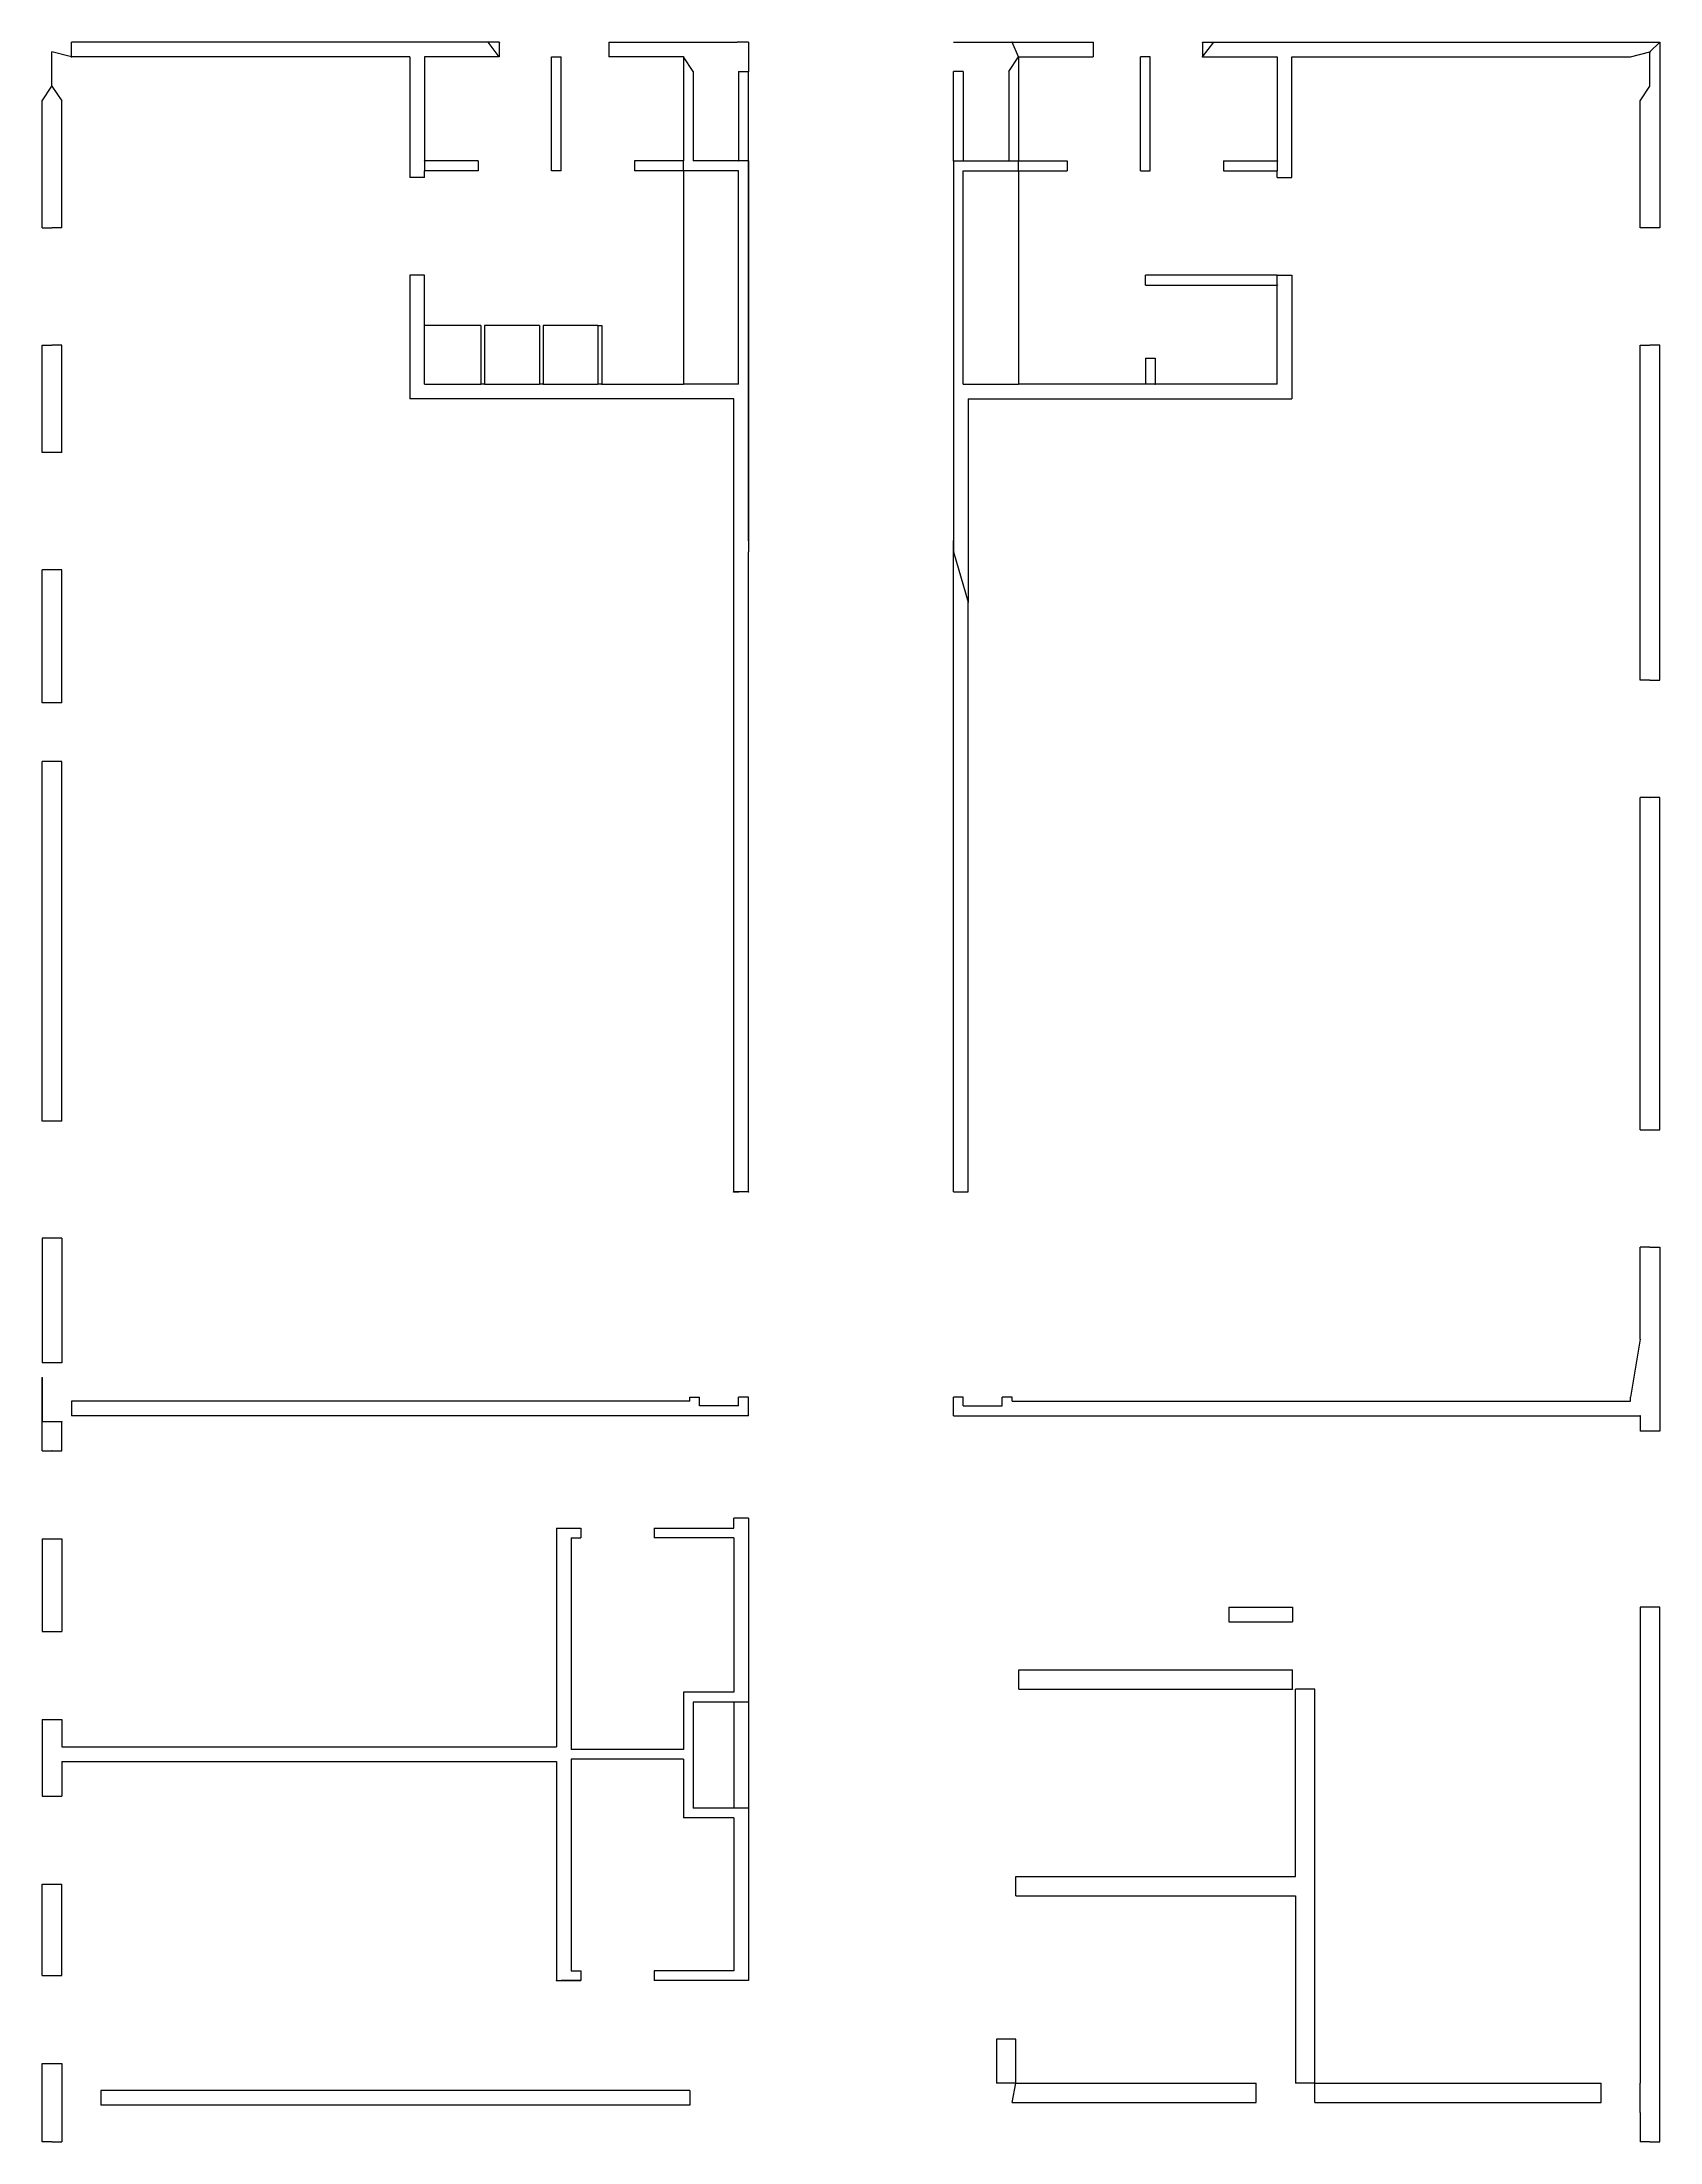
# Model space of a CAD drawing. Header units: metres. Extents: x 7978 to 27144, y 8157 to 45277.
# Drawn here: x 7978 to 24544, y 23787 to 45277 of the extents above; entities that cross this region are included whole.
import ezdxf

# ---------------------------------------------------------------- set-up
doc = ezdxf.new("R2010")
doc.units = ezdxf.units.M
doc.layers.add('WALL_DEBUG', color=7, linetype='Continuous')

msp = doc.modelspace()

# ---------------------------------------------------------------- linework, layer by layer
at = {"layer": 'debug', "color": 4}
for centre in [(12545, 45275), (17910, 45275), (19975, 45275), (15110, 42260), (15110, 42260), (15210, 40175), (17310, 40175), (17310, 40175), (17310, 40060), (24440, 37545), (24440, 37545), (15110, 33510), (7980, 31160), (8080, 30860), (8080, 30860), (13295, 25440)]:
    msp.add_circle(centre, 1, dxfattribs=at)
at = {"layer": 'debug', "color": 2}
for centre in [(12660, 45275), (19860, 45275), (24440, 45175), (24440, 45175), (24440, 45175), (8280, 45125), (8280, 45125), (8280, 45125), (14545, 45125), (15210, 44975), (17975, 45125), (17975, 45125), (19860, 45125), (19860, 45125), (8080, 44825), (8080, 44825), (8080, 44825), (11895, 44060), (15110, 44060), (17310, 44060), (17410, 44060), (17975, 44060), (20625, 44060), (14545, 43960), (14545, 43960), (14545, 43960), (20625, 42790), (11895, 42375), (11895, 42375), (11895, 42375), (13670, 42375), (12470, 41775), (12470, 41775), (12510, 41775), (13110, 41775), (13110, 41775), (13110, 41775), (13710, 41775), (17975, 41775), (19375, 41775), (17460, 39545), (17460, 39545), (17460, 39545), (24440, 38745), (15060, 33510), (15060, 33510), (15210, 33510), (7980, 31610), (8180, 31160), (24340, 31220), (20780, 28420), (15060, 28290), (15210, 28290), (15060, 27205), (13245, 25440), (8080, 24590), (17950, 24390), (17950, 24390), (17950, 24390), (21010, 24390), (21010, 24390), (21010, 24390)]:
    msp.add_circle(centre, 2, dxfattribs=at)
at = {"layer": 'WALL_DEBUG'}
for p, q in [((8080, 44825), (8080, 45175)), ((8280, 45125), (8080, 45175)), ((8080, 44825), (8080, 45175)), ((8280, 45125), (8080, 45175)), ((8080, 44825), (8080, 45175)), ((8280, 45125), (8080, 45175)), ((8080, 44825), (8080, 45175)), ((12660, 45275), (8280, 45275)), ((8280, 45125), (8280, 45275)), ((12660, 45275), (8280, 45275)), ((8280, 45125), (8280, 45275)), ((12660, 45275), (8280, 45275)), ((8280, 45125), (8280, 45275)), ((12660, 45275), (8280, 45275)), ((12660, 45275), (12545, 45275)), ((12660, 45275), (12545, 45275)), ((12660, 45125), (12545, 45275)), ((12660, 45275), (12545, 45275)), ((12660, 45125), (12545, 45275)), ((12660, 45275), (12545, 45275)), ((12660, 45125), (12545, 45275)), ((12660, 45275), (12660, 45125)), ((13780, 45275), (13780, 45125)), ((13780, 45275), (15095, 45275)), ((13780, 45275), (13780, 45125)), ((13780, 45275), (15095, 45275)), ((13780, 45275), (13780, 45125)), ((13780, 45275), (15095, 45275)), ((13780, 45275), (13780, 45125)), ((13780, 45275), (15095, 45275)), ((15210, 45275), (15095, 45275)), ((15210, 45275), (15095, 45275)), ((15210, 45275), (15095, 45275)), ((15210, 45275), (15095, 45275)), ((15210, 45275), (15210, 44975)), ((15210, 45275), (15210, 44975)), ((15210, 45275), (15210, 44975)), ((17310, 45275), (17910, 45275)), ((17310, 45275), (18740, 45275)), ((17310, 45275), (17910, 45275)), ((17310, 45275), (18740, 45275)), ((17310, 45275), (17910, 45275)), ((17310, 45275), (18740, 45275)), ((17310, 45275), (17910, 45275)), ((17310, 45275), (18740, 45275)), ((17975, 45125), (17910, 45275)), ((17975, 45125), (17910, 45275)), ((17975, 45125), (17910, 45275)), ((18740, 45275), (18740, 45125)), ((18740, 45275), (18740, 45125)), ((18740, 45275), (18740, 45125)), ((18740, 45275), (18740, 45125)), ((19860, 45275), (19860, 45125)), ((19860, 45275), (19975, 45275)), ((19860, 45275), (24540, 45275)), ((19860, 45275), (19975, 45275)), ((19860, 45125), (19975, 45275)), ((19860, 45275), (19975, 45275)), ((19860, 45275), (19860, 45125)), ((19860, 45125), (19975, 45275)), ((19860, 45275), (19975, 45275)), ((19860, 45275), (19860, 45125)), ((19860, 45125), (19975, 45275)), ((24240, 45125), (24440, 45175)), ((24240, 45125), (24440, 45175)), ((24240, 45125), (24440, 45175)), ((24540, 45275), (24440, 45175)), ((24540, 45275), (24440, 45175)), ((24540, 45275), (24440, 45175)), ((24440, 44825), (24440, 45175)), ((24440, 44825), (24440, 45175)), ((24440, 44825), (24440, 45175)), ((24440, 44825), (24440, 45175)), ((24540, 45275), (24540, 43375)), ((24540, 45275), (24540, 43375)), ((24540, 45275), (24540, 43375)), ((24540, 45275), (24540, 43375)), ((11745, 45125), (8280, 45125)), ((11745, 45125), (8280, 45125)), ((11745, 45125), (8280, 45125)), ((11745, 45125), (8280, 45125)), ((11745, 45125), (11745, 43890)), ((11745, 45125), (11745, 43890)), ((11745, 45125), (11745, 43890)), ((11745, 45125), (11745, 43890)), ((12660, 45125), (11895, 45125)), ((11895, 45125), (11895, 44060)), ((12660, 45125), (11895, 45125)), ((11895, 45125), (11895, 44060)), ((12660, 45125), (11895, 45125)), ((11895, 45125), (11895, 44060)), ((12660, 45125), (11895, 45125)), ((11895, 45125), (11895, 44060)), ((13195, 43960), (13195, 45125)), ((13195, 43960), (13195, 45125)), ((13195, 45125), (13295, 45125)), ((13195, 43960), (13195, 45125)), ((13195, 45125), (13295, 45125)), ((13195, 43960), (13195, 45125)), ((13195, 45125), (13295, 45125)), ((13295, 43960), (13295, 45125)), ((13295, 43960), (13295, 45125)), ((13295, 43960), (13295, 45125)), ((13295, 43960), (13295, 45125)), ((14545, 45125), (13780, 45125)), ((14545, 45125), (13780, 45125)), ((14545, 45125), (13780, 45125)), ((14545, 45125), (13780, 45125)), ((14545, 45125), (14545, 44060)), ((14645, 44975), (14545, 45125)), ((14645, 44975), (14545, 45125)), ((14645, 44975), (14545, 45125)), ((14645, 44975), (14645, 44060)), ((14645, 44975), (14645, 44060)), ((14645, 44975), (14645, 44060)), ((14645, 44975), (14645, 44060)), ((15110, 44975), (15110, 44060)), ((15110, 44975), (15110, 44060)), ((15110, 44975), (15210, 44975)), ((15110, 44975), (15110, 44060)), ((15110, 44975), (15210, 44975)), ((15110, 44975), (15110, 44060)), ((15110, 44975), (15210, 44975)), ((15210, 44060), (15210, 44975)), ((17310, 44060), (17310, 44975)), ((17310, 44060), (17310, 44975)), ((17410, 44975), (17310, 44975)), ((17310, 44060), (17310, 44975)), ((17410, 44975), (17310, 44975)), ((17310, 44060), (17310, 44975)), ((17410, 44975), (17310, 44975)), ((17410, 44975), (17410, 44060)), ((17410, 44975), (17410, 44060)), ((17410, 44975), (17410, 44060)), ((17410, 44975), (17410, 44060)), ((17875, 44975), (17975, 45125)), ((17875, 44975), (17975, 45125)), ((17875, 44975), (17975, 45125)), ((17875, 44975), (17875, 44060)), ((17875, 44975), (17875, 44060)), ((17875, 44975), (17875, 44060)), ((17875, 44975), (17875, 44060)), ((17975, 45125), (18740, 45125)), ((17975, 45125), (17975, 44060)), ((17975, 45125), (18740, 45125)), ((17975, 45125), (18740, 45125)), ((17975, 45125), (18740, 45125)), ((19225, 43960), (19225, 45125)), ((19225, 43960), (19225, 45125)), ((19325, 45125), (19225, 45125)), ((19225, 43960), (19225, 45125)), ((19325, 45125), (19225, 45125)), ((19225, 43960), (19225, 45125)), ((19325, 45125), (19225, 45125)), ((19325, 43960), (19325, 45125)), ((19325, 43960), (19325, 45125)), ((19325, 43960), (19325, 45125)), ((19325, 43960), (19325, 45125)), ((19860, 45125), (20625, 45125)), ((19860, 45125), (20625, 45125)), ((19860, 45125), (20625, 45125)), ((19860, 45125), (20625, 45125)), ((20625, 45125), (20625, 44060)), ((20625, 45125), (20625, 44060)), ((20625, 45125), (20625, 44060)), ((20625, 45125), (20625, 44060)), ((20775, 43890), (20775, 45125)), ((20775, 45125), (24240, 45125)), ((20775, 43890), (20775, 45125)), ((20775, 45125), (24240, 45125)), ((20775, 43890), (20775, 45125)), ((20775, 45125), (24240, 45125)), ((20775, 43890), (20775, 45125)), ((20775, 45125), (24240, 45125)), ((7980, 44675), (8080, 44825)), ((7980, 44675), (8080, 44825)), ((7980, 44675), (8080, 44825)), ((8080, 44825), (8180, 44675)), ((8080, 44825), (8180, 44675)), ((8080, 44825), (8180, 44675)), ((24340, 44675), (24440, 44825)), ((24340, 44675), (24440, 44825)), ((24340, 44675), (24440, 44825)), ((7980, 43375), (7980, 44675)), ((7980, 43375), (7980, 44675)), ((7980, 43375), (7980, 44675)), ((7980, 43375), (7980, 44675)), ((8180, 43375), (8180, 44675)), ((8180, 43375), (8180, 44675)), ((8180, 43375), (8180, 44675)), ((8180, 43375), (8180, 44675)), ((24340, 43375), (24340, 44675)), ((24340, 43375), (24340, 44675)), ((24340, 43375), (24340, 44675)), ((24340, 43375), (24340, 44675)), ((12445, 44060), (11895, 44060)), ((11895, 44060), (11895, 43960)), ((12445, 44060), (11895, 44060)), ((12445, 44060), (11895, 44060)), ((12445, 44060), (11895, 44060)), ((12445, 44060), (12445, 43960)), ((12445, 44060), (12445, 43960)), ((12445, 44060), (12445, 43960)), ((12445, 44060), (12445, 43960)), ((14545, 44060), (14045, 44060)), ((14545, 44060), (14045, 44060)), ((14045, 44060), (14045, 43960)), ((14545, 44060), (14045, 44060)), ((14045, 44060), (14045, 43960)), ((14545, 44060), (14045, 44060)), ((14045, 44060), (14045, 43960)), ((14545, 43960), (14545, 44060)), ((14545, 43960), (14545, 44060)), ((14545, 43960), (14545, 44060)), ((14545, 43960), (14545, 44060)), ((15110, 44060), (14645, 44060)), ((15110, 44060), (14645, 44060)), ((15110, 44060), (14645, 44060)), ((15110, 44060), (14645, 44060)), ((15210, 44060), (15110, 44060)), ((15210, 40175), (15210, 44060)), ((15210, 44060), (15210, 40060)), ((15210, 40175), (15210, 44060)), ((15210, 44060), (15210, 40060)), ((15210, 40175), (15210, 44060)), ((15210, 44060), (15210, 40060)), ((15210, 40175), (15210, 44060)), ((15210, 44060), (15210, 40060)), ((17310, 44060), (17410, 44060)), ((17310, 44060), (17310, 40060)), ((17310, 44060), (17410, 44060)), ((17310, 44060), (17410, 44060)), ((17410, 44060), (17875, 44060)), ((17410, 44060), (17875, 44060)), ((17875, 44060), (17975, 44060)), ((17875, 44060), (17975, 44060)), ((17975, 43960), (17975, 44060)), ((17975, 44060), (18475, 44060)), ((17975, 44060), (18475, 44060)), ((17975, 44060), (18475, 44060)), ((17975, 44060), (18475, 44060)), ((18475, 44060), (18475, 43960)), ((18475, 44060), (18475, 43960)), ((18475, 44060), (18475, 43960)), ((18475, 44060), (18475, 43960)), ((20075, 44060), (20625, 44060)), ((20075, 44060), (20075, 43960)), ((20075, 44060), (20625, 44060)), ((20075, 44060), (20075, 43960)), ((20075, 44060), (20625, 44060)), ((20075, 44060), (20075, 43960)), ((20075, 44060), (20625, 44060)), ((20075, 44060), (20075, 43960)), ((20625, 44060), (20625, 43960)), ((11895, 43890), (11745, 43890)), ((11895, 43890), (11745, 43890)), ((11895, 43890), (11745, 43890)), ((11895, 43890), (11745, 43890)), ((11895, 43890), (11895, 43960)), ((12445, 43960), (11895, 43960)), ((11895, 43890), (11895, 43960)), ((12445, 43960), (11895, 43960)), ((11895, 43890), (11895, 43960)), ((12445, 43960), (11895, 43960)), ((11895, 43890), (11895, 43960)), ((12445, 43960), (11895, 43960)), ((13295, 43960), (13195, 43960)), ((13295, 43960), (13195, 43960)), ((13295, 43960), (13195, 43960)), ((13295, 43960), (13195, 43960)), ((14545, 43960), (14045, 43960)), ((14545, 43960), (14045, 43960)), ((14545, 43960), (14045, 43960)), ((14545, 43960), (14045, 43960)), ((15110, 43960), (14545, 43960)), ((14545, 43960), (14545, 41775)), ((15110, 43960), (14545, 43960)), ((14545, 43960), (14545, 41775)), ((15110, 43960), (14545, 43960)), ((14545, 43960), (14545, 41775)), ((15110, 43960), (14545, 43960)), ((14545, 43960), (14545, 41775)), ((15110, 41775), (15110, 43960)), ((15110, 41775), (15110, 43960)), ((15110, 41775), (15110, 43960)), ((15110, 41775), (15110, 43960)), ((17410, 41775), (17410, 43960)), ((17410, 43960), (17975, 43960)), ((17410, 41775), (17410, 43960)), ((17410, 43960), (17975, 43960)), ((17410, 41775), (17410, 43960)), ((17410, 43960), (17975, 43960)), ((17410, 41775), (17410, 43960)), ((17410, 43960), (17975, 43960)), ((17975, 43960), (17975, 41775)), ((17975, 43960), (18475, 43960)), ((17975, 43960), (18475, 43960)), ((17975, 43960), (18475, 43960)), ((17975, 43960), (18475, 43960)), ((19225, 43960), (19325, 43960)), ((19225, 43960), (19325, 43960)), ((19225, 43960), (19325, 43960)), ((19225, 43960), (19325, 43960)), ((20075, 43960), (20625, 43960)), ((20075, 43960), (20625, 43960)), ((20075, 43960), (20625, 43960)), ((20075, 43960), (20625, 43960)), ((20625, 43890), (20625, 43960)), ((20625, 43890), (20625, 43960)), ((20625, 43890), (20625, 43960)), ((20625, 43890), (20625, 43960)), ((20625, 43890), (20775, 43890)), ((20625, 43890), (20775, 43890)), ((20625, 43890), (20775, 43890)), ((20625, 43890), (20775, 43890)), ((7980, 43375), (8080, 43375)), ((7980, 43375), (8080, 43375)), ((7980, 43375), (8080, 43375)), ((7980, 43375), (8080, 43375)), ((8180, 43375), (8080, 43375)), ((8180, 43375), (8080, 43375)), ((8180, 43375), (8080, 43375)), ((8180, 43375), (8080, 43375)), ((24540, 43375), (24340, 43375)), ((24540, 43375), (24340, 43375)), ((24540, 43375), (24340, 43375)), ((24540, 43375), (24340, 43375)), ((11895, 42890), (11745, 42890)), ((11745, 42890), (11745, 41625)), ((11895, 42890), (11745, 42890)), ((11745, 42890), (11745, 41625)), ((11895, 42890), (11745, 42890)), ((11745, 42890), (11745, 41625)), ((11895, 42890), (11745, 42890)), ((11745, 42890), (11745, 41625)), ((11895, 42375), (11895, 42890)), ((11895, 42375), (11895, 42890)), ((11895, 42375), (11895, 42890)), ((11895, 42375), (11895, 42890)), ((19275, 42790), (19275, 42890)), ((20625, 42890), (19275, 42890)), ((19275, 42790), (19275, 42890)), ((20625, 42890), (19275, 42890)), ((19275, 42790), (19275, 42890)), ((20625, 42890), (19275, 42890)), ((19275, 42790), (19275, 42890)), ((20625, 42890), (19275, 42890)), ((19275, 42790), (20625, 42790)), ((19275, 42790), (20625, 42790)), ((19275, 42790), (20625, 42790)), ((19275, 42790), (20625, 42790)), ((20625, 42790), (20625, 42890)), ((20625, 42890), (20775, 42890)), ((20625, 42890), (20775, 42890)), ((20625, 42890), (20775, 42890)), ((20625, 42890), (20775, 42890)), ((20625, 41775), (20625, 42790)), ((20625, 41775), (20625, 42790)), ((20625, 41775), (20625, 42790)), ((20625, 41775), (20625, 42790)), ((20775, 42890), (20775, 41625)), ((20775, 42890), (20775, 41625)), ((20775, 42890), (20775, 41625)), ((20775, 42890), (20775, 41625)), ((11895, 41775), (11895, 42375)), ((12470, 42375), (11895, 42375)), ((11895, 41775), (11895, 42375)), ((12470, 42375), (11895, 42375)), ((11895, 41775), (11895, 42375)), ((12470, 42375), (11895, 42375)), ((11895, 41775), (11895, 42375)), ((12470, 42375), (11895, 42375)), ((12470, 42375), (12470, 41775)), ((12470, 42375), (12470, 41775)), ((12470, 42375), (12470, 41775)), ((12470, 42375), (12470, 41775)), ((13070, 42375), (12510, 42375)), ((12510, 42375), (12510, 41775)), ((13070, 42375), (12510, 42375)), ((12510, 42375), (12510, 41775)), ((13070, 42375), (12510, 42375)), ((12510, 42375), (12510, 41775)), ((13070, 42375), (12510, 42375)), ((12510, 42375), (12510, 41775)), ((13070, 42375), (13070, 41775)), ((13070, 42375), (13070, 41775)), ((13070, 42375), (13070, 41775)), ((13070, 42375), (13070, 41775)), ((13670, 42375), (13110, 42375)), ((13110, 42375), (13110, 41775)), ((13670, 42375), (13110, 42375)), ((13110, 42375), (13110, 41775)), ((13670, 42375), (13110, 42375)), ((13110, 42375), (13110, 41775)), ((13670, 42375), (13110, 42375)), ((13110, 42375), (13110, 41775)), ((13670, 42375), (13670, 41775)), ((13670, 42375), (13710, 42375)), ((13670, 42375), (13710, 42375)), ((13670, 42375), (13710, 42375)), ((13710, 42375), (13710, 41775)), ((13710, 42375), (13710, 41775)), ((13710, 42375), (13710, 41775)), ((13710, 42375), (13710, 41775)), ((7980, 41075), (7980, 42175)), ((7980, 42175), (8080, 42175)), ((7980, 41075), (7980, 42175)), ((7980, 42175), (8080, 42175)), ((7980, 41075), (7980, 42175)), ((7980, 42175), (8080, 42175)), ((7980, 41075), (7980, 42175)), ((7980, 42175), (8080, 42175)), ((8180, 42175), (8080, 42175)), ((8180, 42175), (8080, 42175)), ((8180, 42175), (8080, 42175)), ((8180, 42175), (8080, 42175)), ((8180, 41075), (8180, 42175)), ((8180, 41075), (8180, 42175)), ((8180, 41075), (8180, 42175)), ((8180, 41075), (8180, 42175)), ((24340, 39545), (24340, 42175)), ((24340, 42175), (24440, 42175)), ((24340, 39545), (24340, 42175)), ((24340, 42175), (24440, 42175)), ((24340, 39545), (24340, 42175)), ((24340, 42175), (24440, 42175)), ((24340, 39545), (24340, 42175)), ((24340, 42175), (24440, 42175)), ((24540, 42175), (24440, 42175)), ((24540, 42175), (24440, 42175)), ((24540, 42175), (24440, 42175)), ((24540, 42175), (24440, 42175)), ((24540, 38745), (24540, 42175)), ((24540, 38745), (24540, 42175)), ((24540, 38745), (24540, 42175)), ((24540, 38745), (24540, 42175)), ((19275, 42040), (19375, 42040)), ((19275, 42040), (19275, 41775)), ((19275, 42040), (19375, 42040)), ((19275, 42040), (19275, 41775)), ((19275, 42040), (19375, 42040)), ((19275, 42040), (19275, 41775)), ((19275, 42040), (19375, 42040)), ((19275, 42040), (19275, 41775)), ((19375, 42040), (19375, 41775)), ((19375, 42040), (19375, 41775)), ((19375, 42040), (19375, 41775)), ((19375, 42040), (19375, 41775)), ((11895, 41775), (12470, 41775)), ((11895, 41775), (12470, 41775)), ((11895, 41775), (12470, 41775)), ((11895, 41775), (12470, 41775)), ((12510, 41775), (12470, 41775)), ((12510, 41775), (12470, 41775)), ((12510, 41775), (12470, 41775)), ((12510, 41775), (13070, 41775)), ((13110, 41775), (13070, 41775)), ((13110, 41775), (13070, 41775)), ((13110, 41775), (13070, 41775)), ((13110, 41775), (13070, 41775)), ((13110, 41775), (13670, 41775)), ((13110, 41775), (13670, 41775)), ((13110, 41775), (13670, 41775)), ((13110, 41775), (13670, 41775)), ((13710, 41775), (13670, 41775)), ((13710, 41775), (13670, 41775)), ((13710, 41775), (13670, 41775)), ((13710, 41775), (13670, 41775)), ((13710, 41775), (14545, 41775)), ((15110, 41775), (14545, 41775)), ((15110, 41775), (14545, 41775)), ((15110, 41775), (14545, 41775)), ((15110, 41775), (14545, 41775)), ((17410, 41775), (17975, 41775)), ((17410, 41775), (17975, 41775)), ((17410, 41775), (17975, 41775)), ((17410, 41775), (17975, 41775)), ((19275, 41775), (17975, 41775)), ((19275, 41775), (17975, 41775)), ((19275, 41775), (17975, 41775)), ((19275, 41775), (17975, 41775)), ((19375, 41775), (19275, 41775)), ((20625, 41775), (19375, 41775)), ((20625, 41775), (19375, 41775)), ((20625, 41775), (19375, 41775)), ((20625, 41775), (19375, 41775)), ((15060, 41625), (11745, 41625)), ((15060, 41625), (11745, 41625)), ((15060, 41625), (11745, 41625)), ((15060, 41625), (11745, 41625)), ((15060, 38515), (15060, 41625)), ((15060, 38515), (15060, 41625)), ((15060, 38515), (15060, 41625)), ((15060, 38515), (15060, 41625)), ((17460, 41625), (20775, 41625)), ((17460, 41625), (17460, 39545)), ((17460, 41625), (20775, 41625)), ((17460, 41625), (17460, 39545)), ((17460, 41625), (20775, 41625)), ((17460, 41625), (17460, 39545)), ((17460, 41625), (20775, 41625)), ((17460, 41625), (17460, 39545)), ((8180, 41075), (7980, 41075)), ((8180, 41075), (7980, 41075)), ((8180, 41075), (7980, 41075)), ((8180, 41075), (7980, 41075)), ((15210, 40175), (15210, 40060)), ((15210, 40175), (15210, 40060)), ((15210, 40175), (15210, 40060)), ((15210, 33510), (15210, 40060)), ((17310, 33510), (17310, 40175)), ((17310, 33510), (17310, 40175)), ((17310, 40175), (17310, 40060)), ((17310, 33510), (17310, 40175)), ((17310, 40175), (17310, 40060)), ((17310, 33510), (17310, 40175)), ((17310, 40175), (17310, 40060)), ((17310, 40060), (17460, 39545)), ((17310, 40060), (17460, 39545)), ((17310, 40060), (17460, 39545)), ((8180, 39875), (7980, 39875)), ((7980, 38515), (7980, 39875)), ((8180, 39875), (7980, 39875)), ((7980, 38515), (7980, 39875)), ((8180, 39875), (7980, 39875)), ((7980, 38515), (7980, 39875)), ((8180, 39875), (7980, 39875)), ((7980, 38515), (7980, 39875)), ((8180, 38515), (8180, 39875)), ((8180, 38515), (8180, 39875)), ((8180, 38515), (8180, 39875)), ((8180, 38515), (8180, 39875)), ((17460, 38945), (17460, 39545)), ((17460, 38945), (17460, 39545)), ((17460, 38945), (17460, 39545)), ((24340, 38945), (24340, 39545)), ((24340, 38945), (24340, 39545)), ((24340, 38945), (24340, 39545)), ((17460, 33510), (17460, 38945)), ((17460, 33510), (17460, 38945)), ((17460, 33510), (17460, 38945)), ((17460, 33510), (17460, 38945)), ((24340, 38745), (24340, 38945)), ((24340, 38745), (24340, 38945)), ((24340, 38745), (24340, 38945)), ((24340, 38745), (24340, 38945)), ((24440, 38745), (24340, 38745)), ((24440, 38745), (24340, 38745)), ((24440, 38745), (24340, 38745)), ((24440, 38745), (24340, 38745)), ((24440, 38745), (24540, 38745)), ((24440, 38745), (24540, 38745)), ((24440, 38745), (24540, 38745)), ((24440, 38745), (24540, 38745)), ((8180, 38515), (7980, 38515)), ((8180, 38515), (7980, 38515)), ((8180, 38515), (7980, 38515)), ((15060, 37915), (15060, 38515)), ((15060, 37915), (15060, 38515)), ((15060, 37915), (15060, 38515)), ((7980, 34235), (7980, 37915)), ((7980, 34235), (7980, 37915)), ((8180, 37915), (7980, 37915)), ((7980, 34235), (7980, 37915)), ((8180, 37915), (7980, 37915)), ((7980, 34235), (7980, 37915)), ((8180, 37915), (7980, 37915)), ((8180, 34235), (8180, 37915)), ((8180, 34235), (8180, 37915)), ((8180, 34235), (8180, 37915)), ((8180, 34235), (8180, 37915)), ((15060, 33510), (15060, 37915)), ((15060, 33510), (15060, 37915)), ((15060, 33510), (15060, 37915)), ((15060, 33510), (15060, 37915)), ((24340, 34145), (24340, 37545)), ((24540, 37545), (24340, 37545)), ((24340, 34145), (24340, 37545)), ((24540, 37545), (24340, 37545)), ((24340, 34145), (24340, 37545)), ((24540, 37545), (24340, 37545)), ((24340, 34145), (24340, 37545)), ((24540, 37545), (24340, 37545)), ((24540, 34145), (24540, 37545)), ((24540, 34145), (24540, 37545)), ((24540, 34145), (24540, 37545)), ((24540, 34145), (24540, 37545)), ((8180, 34235), (7980, 34235)), ((8180, 34235), (7980, 34235)), ((8180, 34235), (7980, 34235)), ((8180, 34235), (7980, 34235)), ((24340, 34145), (24540, 34145)), ((24340, 34145), (24540, 34145)), ((24340, 34145), (24540, 34145)), ((24340, 34145), (24540, 34145)), ((15210, 33510), (15060, 33510)), ((15060, 33510), (15110, 33510)), ((15210, 33510), (15060, 33510)), ((15060, 33510), (15110, 33510)), ((15210, 33510), (15060, 33510)), ((15060, 33510), (15110, 33510)), ((15210, 33510), (15110, 33510)), ((15210, 33510), (15110, 33510)), ((15210, 33510), (15110, 33510)), ((15210, 33510), (15110, 33510)), ((17310, 33510), (17460, 33510)), ((17310, 33510), (17460, 33510)), ((17310, 33510), (17460, 33510)), ((17310, 33510), (17460, 33510)), ((8180, 33035), (7980, 33035)), ((7980, 33035), (7980, 31760)), ((8180, 33035), (7980, 33035)), ((7980, 33035), (7980, 31760)), ((8180, 33035), (7980, 33035)), ((7980, 33035), (7980, 31760)), ((8180, 33035), (7980, 33035)), ((7980, 33035), (7980, 31760)), ((8180, 33035), (8180, 31760)), ((8180, 33035), (8180, 31760)), ((8180, 33035), (8180, 31760)), ((8180, 33035), (8180, 31760)), ((24440, 32945), (24340, 32945)), ((24340, 32003), (24340, 32945)), ((24440, 32945), (24340, 32945)), ((24340, 32003), (24340, 32945)), ((24440, 32945), (24340, 32945)), ((24340, 32003), (24340, 32945)), ((24440, 32945), (24340, 32945)), ((24340, 32003), (24340, 32945)), ((24440, 32945), (24540, 32945)), ((24440, 32945), (24540, 32945)), ((24440, 32945), (24540, 32945)), ((24440, 32945), (24540, 32945)), ((24540, 32945), (24540, 31060)), ((24540, 32945), (24540, 31060)), ((24540, 32945), (24540, 31060)), ((24540, 32945), (24540, 31060)), ((24340, 32003), (24240, 31410)), ((24340, 32003), (24240, 31410)), ((24340, 32003), (24240, 31410)), ((8180, 31760), (7980, 31760)), ((8180, 31760), (7980, 31760)), ((8180, 31760), (7980, 31760)), ((7980, 30860), (7980, 31610)), ((7980, 31610), (7980, 31160)), ((7980, 30860), (7980, 31610)), ((7980, 31610), (7980, 31160)), ((7980, 30860), (7980, 31610)), ((7980, 31610), (7980, 31160)), ((7980, 30860), (7980, 31610)), ((7980, 31610), (7980, 31160)), ((14610, 31370), (14610, 31410)), ((14610, 31370), (14610, 31410)), ((14610, 31410), (14710, 31410)), ((14610, 31370), (14610, 31410)), ((14610, 31410), (14710, 31410)), ((14610, 31370), (14610, 31410)), ((14610, 31410), (14710, 31410)), ((14710, 31320), (14710, 31410)), ((14710, 31320), (14710, 31410)), ((14710, 31320), (14710, 31410)), ((14710, 31320), (14710, 31410)), ((15110, 31320), (15110, 31410)), ((15110, 31320), (15110, 31410)), ((15210, 31410), (15110, 31410)), ((15110, 31320), (15110, 31410)), ((15210, 31410), (15110, 31410)), ((15110, 31320), (15110, 31410)), ((15210, 31410), (15110, 31410)), ((15210, 31220), (15210, 31410)), ((15210, 31220), (15210, 31410)), ((15210, 31220), (15210, 31410)), ((15210, 31220), (15210, 31410)), ((17310, 31220), (17310, 31410)), ((17410, 31410), (17310, 31410)), ((17310, 31220), (17310, 31410)), ((17410, 31410), (17310, 31410)), ((17310, 31220), (17310, 31410)), ((17410, 31410), (17310, 31410)), ((17310, 31220), (17310, 31410)), ((17410, 31320), (17410, 31410)), ((17410, 31320), (17410, 31410)), ((17410, 31320), (17410, 31410)), ((17410, 31320), (17410, 31410)), ((17810, 31320), (17810, 31410)), ((17810, 31320), (17810, 31410)), ((17910, 31410), (17810, 31410)), ((17810, 31320), (17810, 31410)), ((17910, 31410), (17810, 31410)), ((17810, 31320), (17810, 31410)), ((17910, 31410), (17810, 31410)), ((17910, 31370), (17910, 31410)), ((17910, 31370), (17910, 31410)), ((17910, 31370), (17910, 31410)), ((17910, 31370), (17910, 31410)), ((24240, 31370), (24240, 31410)), ((24240, 31370), (24240, 31410)), ((24240, 31370), (24240, 31410)), ((24240, 31370), (24240, 31410)), ((7980, 31160), (8180, 31160)), ((7980, 31160), (8180, 31160)), ((7980, 31160), (8180, 31160)), ((8180, 30860), (8180, 31160)), ((8180, 30860), (8180, 31160)), ((8180, 30860), (8180, 31160)), ((8180, 30860), (8180, 31160)), ((14610, 31370), (8280, 31370)), ((14610, 31370), (8280, 31370)), ((8280, 31370), (8280, 31220)), ((14610, 31370), (8280, 31370)), ((8280, 31370), (8280, 31220)), ((14610, 31370), (8280, 31370)), ((8280, 31370), (8280, 31220)), ((15210, 31220), (8280, 31220)), ((15210, 31220), (8280, 31220)), ((15210, 31220), (8280, 31220)), ((15210, 31220), (8280, 31220)), ((15110, 31320), (14710, 31320)), ((15110, 31320), (14710, 31320)), ((15110, 31320), (14710, 31320)), ((15110, 31320), (14710, 31320)), ((17310, 31220), (24340, 31220)), ((17310, 31220), (24340, 31220)), ((17310, 31220), (24340, 31220)), ((17310, 31220), (24340, 31220)), ((17410, 31320), (17810, 31320)), ((17410, 31320), (17810, 31320)), ((17410, 31320), (17810, 31320)), ((17410, 31320), (17810, 31320)), ((17910, 31370), (24240, 31370)), ((17910, 31370), (24240, 31370)), ((17910, 31370), (24240, 31370)), ((17910, 31370), (24240, 31370)), ((24340, 31220), (24340, 31060)), ((24340, 31220), (24340, 31060)), ((24340, 31220), (24340, 31060)), ((24340, 31220), (24340, 31060)), ((24540, 31060), (24340, 31060)), ((24540, 31060), (24340, 31060)), ((24540, 31060), (24340, 31060)), ((24540, 31060), (24340, 31060)), ((7980, 30860), (8180, 30860)), ((7980, 30860), (8180, 30860)), ((7980, 30860), (8180, 30860)), ((7980, 30860), (8180, 30860)), ((15210, 30170), (15060, 30170)), ((15060, 30070), (15060, 30170)), ((15210, 30170), (15060, 30170)), ((15060, 30070), (15060, 30170)), ((15210, 30170), (15060, 30170)), ((15060, 30070), (15060, 30170)), ((15210, 30170), (15060, 30170)), ((15060, 30070), (15060, 30170)), ((15210, 30170), (15210, 28290)), ((15210, 30170), (15210, 28290)), ((15210, 30170), (15210, 28290)), ((15210, 30170), (15210, 28290)), ((7980, 29960), (7980, 29010)), ((7980, 29960), (8180, 29960)), ((7980, 29960), (7980, 29010)), ((7980, 29960), (8180, 29960)), ((7980, 29960), (7980, 29010)), ((7980, 29960), (8180, 29960)), ((7980, 29960), (7980, 29010)), ((7980, 29960), (8180, 29960)), ((8180, 29960), (8180, 29010)), ((8180, 29960), (8180, 29010)), ((8180, 29960), (8180, 29010)), ((8180, 29960), (8180, 29010)), ((13245, 30070), (13245, 27830)), ((13245, 30070), (13495, 30070)), ((13245, 30070), (13245, 27830)), ((13245, 30070), (13495, 30070)), ((13245, 30070), (13245, 27830)), ((13245, 30070), (13495, 30070)), ((13245, 30070), (13245, 27830)), ((13245, 30070), (13495, 30070)), ((13395, 29970), (13395, 27805)), ((13395, 29970), (13495, 29970)), ((13395, 29970), (13395, 27805)), ((13395, 29970), (13495, 29970)), ((13395, 29970), (13395, 27805)), ((13395, 29970), (13495, 29970)), ((13395, 29970), (13395, 27805)), ((13395, 29970), (13495, 29970)), ((13495, 30070), (13495, 29970)), ((13495, 30070), (13495, 29970)), ((13495, 30070), (13495, 29970)), ((13495, 30070), (13495, 29970)), ((14245, 30070), (14245, 29970)), ((14245, 30070), (15060, 30070)), ((14245, 30070), (14245, 29970)), ((14245, 30070), (15060, 30070)), ((14245, 30070), (14245, 29970)), ((14245, 30070), (15060, 30070)), ((14245, 30070), (14245, 29970)), ((14245, 30070), (15060, 30070)), ((15060, 29970), (14245, 29970)), ((15060, 29970), (14245, 29970)), ((15060, 29970), (14245, 29970)), ((15060, 29970), (14245, 29970)), ((15060, 29970), (15060, 28390)), ((15060, 29970), (15060, 28390)), ((15060, 29970), (15060, 28390)), ((15060, 29970), (15060, 28390)), ((20130, 29260), (20780, 29260)), ((20130, 29260), (20130, 29110)), ((20130, 29260), (20780, 29260)), ((20130, 29260), (20130, 29110)), ((20130, 29260), (20780, 29260)), ((20130, 29260), (20130, 29110)), ((20130, 29260), (20780, 29260)), ((20130, 29260), (20130, 29110)), ((20780, 29260), (20780, 29110)), ((20780, 29260), (20780, 29110)), ((20780, 29260), (20780, 29110)), ((24540, 29260), (24340, 29260)), ((24340, 29260), (24340, 24390)), ((24540, 29260), (24340, 29260)), ((24340, 29260), (24340, 24390)), ((24540, 29260), (24340, 29260)), ((24340, 29260), (24340, 24390)), ((24540, 29260), (24340, 29260)), ((24340, 29260), (24340, 24390)), ((24540, 23790), (24540, 29260)), ((24540, 23790), (24540, 29260)), ((24540, 23790), (24540, 29260)), ((24540, 23790), (24540, 29260)), ((20130, 29110), (20780, 29110)), ((20130, 29110), (20780, 29110)), ((20130, 29110), (20780, 29110)), ((20130, 29110), (20780, 29110)), ((7980, 29010), (8180, 29010)), ((7980, 29010), (8180, 29010)), ((7980, 29010), (8180, 29010)), ((7980, 29010), (8180, 29010)), ((17980, 28620), (20780, 28620)), ((17980, 28420), (17980, 28620)), ((17980, 28620), (20780, 28620)), ((17980, 28420), (17980, 28620)), ((17980, 28620), (20780, 28620)), ((17980, 28420), (17980, 28620)), ((17980, 28620), (20780, 28620)), ((20780, 28420), (20780, 28620)), ((20780, 28420), (20780, 28620)), ((20780, 28420), (20780, 28620)), ((15060, 28390), (14545, 28390)), ((14545, 28390), (14545, 27805)), ((15060, 28390), (14545, 28390)), ((14545, 28390), (14545, 27805)), ((15060, 28390), (14545, 28390)), ((14545, 28390), (14545, 27805)), ((15060, 28390), (14545, 28390)), ((14545, 28390), (14545, 27805)), ((17980, 28420), (20780, 28420)), ((17980, 28420), (20780, 28420)), ((17980, 28420), (20780, 28420)), ((17980, 28420), (20780, 28420)), ((20810, 26505), (20810, 28420)), ((20810, 26505), (20810, 28420)), ((21010, 28420), (20810, 28420)), ((20810, 26505), (20810, 28420)), ((21010, 28420), (20810, 28420)), ((20810, 26505), (20810, 28420)), ((21010, 28420), (20810, 28420)), ((21010, 24390), (21010, 28420)), ((21010, 24390), (21010, 28420)), ((21010, 24390), (21010, 28420)), ((21010, 24390), (21010, 28420)), ((15060, 28290), (14645, 28290)), ((14645, 28290), (14645, 27205)), ((15060, 28290), (14645, 28290)), ((14645, 28290), (14645, 27205)), ((15060, 28290), (14645, 28290)), ((14645, 28290), (14645, 27205)), ((15060, 28290), (14645, 28290)), ((14645, 28290), (14645, 27205)), ((15210, 28290), (15060, 28290)), ((15060, 28290), (15060, 27205)), ((15060, 28290), (15060, 27205)), ((15210, 28290), (15060, 28290)), ((15210, 28290), (15060, 28290)), ((15210, 28290), (15210, 27205)), ((7980, 28110), (7980, 27325)), ((7980, 28110), (8180, 28110)), ((7980, 28110), (7980, 27325)), ((7980, 28110), (8180, 28110)), ((7980, 28110), (7980, 27325)), ((7980, 28110), (8180, 28110)), ((7980, 28110), (7980, 27325)), ((7980, 28110), (8180, 28110)), ((8180, 28110), (8180, 27830)), ((8180, 28110), (8180, 27830)), ((8180, 28110), (8180, 27830)), ((8180, 28110), (8180, 27830)), ((8180, 27830), (13245, 27830)), ((8180, 27830), (13245, 27830)), ((8180, 27830), (13245, 27830)), ((8180, 27830), (13245, 27830)), ((14545, 27805), (13395, 27805)), ((14545, 27805), (13395, 27805)), ((14545, 27805), (13395, 27805)), ((14545, 27805), (13395, 27805)), ((8180, 27680), (8180, 27325)), ((8180, 27680), (13245, 27680)), ((8180, 27680), (8180, 27325)), ((8180, 27680), (13245, 27680)), ((8180, 27680), (8180, 27325)), ((8180, 27680), (13245, 27680)), ((8180, 27680), (8180, 27325)), ((8180, 27680), (13245, 27680)), ((13245, 27680), (13245, 25440)), ((13245, 27680), (13245, 25440)), ((13245, 27680), (13245, 25440)), ((13245, 27680), (13245, 25440)), ((14545, 27705), (13395, 27705)), ((13395, 27705), (13395, 25540)), ((14545, 27705), (13395, 27705)), ((13395, 27705), (13395, 25540)), ((14545, 27705), (13395, 27705)), ((13395, 27705), (13395, 25540)), ((14545, 27705), (13395, 27705)), ((13395, 27705), (13395, 25540)), ((14545, 27705), (14545, 27105)), ((14545, 27705), (14545, 27105)), ((14545, 27705), (14545, 27105)), ((14545, 27705), (14545, 27105)), ((7980, 27325), (8180, 27325)), ((7980, 27325), (8180, 27325)), ((7980, 27325), (8180, 27325)), ((7980, 27325), (8180, 27325)), ((15060, 27105), (14545, 27105)), ((15060, 27105), (14545, 27105)), ((15060, 27105), (14545, 27105)), ((15060, 27105), (14545, 27105)), ((15060, 27205), (14645, 27205)), ((15060, 27205), (14645, 27205)), ((15060, 27205), (14645, 27205)), ((15060, 27205), (14645, 27205)), ((15210, 27205), (15060, 27205)), ((15210, 27205), (15060, 27205)), ((15210, 27205), (15060, 27205)), ((15210, 27205), (15060, 27205)), ((15060, 27105), (15060, 25540)), ((15060, 27105), (15060, 25540)), ((15060, 27105), (15060, 25540)), ((15060, 27105), (15060, 25540)), ((15210, 27205), (15210, 25440)), ((15210, 27205), (15210, 25440)), ((15210, 27205), (15210, 25440)), ((15210, 27205), (15210, 25440)), ((17950, 26505), (20810, 26505)), ((17950, 26305), (17950, 26505)), ((17950, 26505), (20810, 26505)), ((17950, 26305), (17950, 26505)), ((17950, 26505), (20810, 26505)), ((17950, 26305), (17950, 26505)), ((17950, 26505), (20810, 26505)), ((7980, 25490), (7980, 26425)), ((7980, 26425), (8180, 26425)), ((7980, 25490), (7980, 26425)), ((7980, 26425), (8180, 26425)), ((7980, 25490), (7980, 26425)), ((7980, 26425), (8180, 26425)), ((7980, 25490), (7980, 26425)), ((7980, 26425), (8180, 26425)), ((8180, 25490), (8180, 26425)), ((8180, 25490), (8180, 26425)), ((8180, 25490), (8180, 26425)), ((8180, 25490), (8180, 26425)), ((17950, 26305), (20810, 26305)), ((17950, 26305), (20810, 26305)), ((17950, 26305), (20810, 26305)), ((17950, 26305), (20810, 26305)), ((20810, 26305), (20810, 24390)), ((20810, 26305), (20810, 24390)), ((20810, 26305), (20810, 24390)), ((20810, 26305), (20810, 24390)), ((7980, 25490), (8180, 25490)), ((7980, 25490), (8180, 25490)), ((7980, 25490), (8180, 25490)), ((7980, 25490), (8180, 25490)), ((13245, 25440), (13495, 25440)), ((13245, 25440), (13295, 25440)), ((13245, 25440), (13295, 25440)), ((13245, 25440), (13295, 25440)), ((13495, 25440), (13295, 25440)), ((13495, 25440), (13295, 25440)), ((13495, 25440), (13295, 25440)), ((13495, 25440), (13295, 25440)), ((13395, 25540), (13495, 25540)), ((13395, 25540), (13495, 25540)), ((13395, 25540), (13495, 25540)), ((13395, 25540), (13495, 25540)), ((13495, 25540), (13495, 25440)), ((13495, 25540), (13495, 25440)), ((13495, 25540), (13495, 25440)), ((13495, 25540), (13495, 25440)), ((15060, 25540), (14245, 25540)), ((14245, 25540), (14245, 25440)), ((15060, 25540), (14245, 25540)), ((14245, 25540), (14245, 25440)), ((15060, 25540), (14245, 25540)), ((14245, 25540), (14245, 25440)), ((15060, 25540), (14245, 25540)), ((14245, 25540), (14245, 25440)), ((15210, 25440), (14245, 25440)), ((15210, 25440), (14245, 25440)), ((15210, 25440), (14245, 25440)), ((15210, 25440), (14245, 25440)), ((17950, 24840), (17750, 24840)), ((17750, 24840), (17750, 24390)), ((17950, 24840), (17750, 24840)), ((17750, 24840), (17750, 24390)), ((17950, 24840), (17750, 24840)), ((17750, 24840), (17750, 24390)), ((17950, 24840), (17750, 24840)), ((17750, 24840), (17750, 24390)), ((17950, 24390), (17950, 24840)), ((17950, 24390), (17950, 24840)), ((17950, 24390), (17950, 24840)), ((17950, 24390), (17950, 24840)), ((7980, 23790), (7980, 24590)), ((7980, 24590), (8080, 24590)), ((7980, 23790), (7980, 24590)), ((7980, 24590), (8080, 24590)), ((7980, 23790), (7980, 24590)), ((7980, 24590), (8080, 24590)), ((7980, 23790), (7980, 24590)), ((7980, 24590), (8080, 24590)), ((8080, 24590), (8180, 24590)), ((8080, 24590), (8180, 24590)), ((8080, 24590), (8180, 24590)), ((8080, 24590), (8180, 24590)), ((8180, 24590), (8180, 24390)), ((8180, 24590), (8180, 24390)), ((8180, 24590), (8180, 24390)), ((8180, 24590), (8180, 24390)), ((8180, 24390), (8180, 24090)), ((8180, 24390), (8180, 24090)), ((8180, 24390), (8180, 24090)), ((14610, 24315), (8580, 24315)), ((14610, 24315), (8580, 24315)), ((8580, 24315), (8580, 24165)), ((14610, 24315), (8580, 24315)), ((8580, 24315), (8580, 24165)), ((14610, 24315), (8580, 24315)), ((8580, 24315), (8580, 24165)), ((14610, 24315), (14610, 24165)), ((14610, 24315), (14610, 24165)), ((14610, 24315), (14610, 24165)), ((17950, 24390), (17750, 24390)), ((17950, 24390), (17750, 24390)), ((17950, 24390), (17750, 24390)), ((17910, 24190), (17950, 24390)), ((17910, 24190), (17950, 24390)), ((17910, 24190), (17950, 24390)), ((17950, 24390), (20410, 24390)), ((17950, 24390), (20410, 24390)), ((17950, 24390), (20410, 24390)), ((17950, 24390), (20410, 24390)), ((20410, 24190), (20410, 24390)), ((20410, 24190), (20410, 24390)), ((20410, 24190), (20410, 24390)), ((21010, 24390), (20810, 24390)), ((21010, 24390), (20810, 24390)), ((21010, 24390), (20810, 24390)), ((21010, 24390), (23940, 24390)), ((21010, 24190), (21010, 24390)), ((21010, 24390), (23940, 24390)), ((21010, 24190), (21010, 24390)), ((21010, 24390), (23940, 24390)), ((21010, 24190), (21010, 24390)), ((21010, 24390), (23940, 24390)), ((23940, 24190), (23940, 24390)), ((23940, 24190), (23940, 24390)), ((23940, 24190), (23940, 24390)), ((24340, 24090), (24340, 24390)), ((24340, 24090), (24340, 24390)), ((24340, 24090), (24340, 24390)), ((8180, 24090), (8180, 23790)), ((8180, 24090), (8180, 23790)), ((8180, 24090), (8180, 23790)), ((8180, 24090), (8180, 23790)), ((14610, 24165), (8580, 24165)), ((14610, 24165), (8580, 24165)), ((14610, 24165), (8580, 24165)), ((14610, 24165), (8580, 24165)), ((17910, 24190), (20410, 24190)), ((17910, 24190), (20410, 24190)), ((17910, 24190), (20410, 24190)), ((17910, 24190), (20410, 24190)), ((21010, 24190), (23940, 24190)), ((21010, 24190), (23940, 24190)), ((21010, 24190), (23940, 24190)), ((21010, 24190), (23940, 24190)), ((24340, 24090), (24340, 23790)), ((24340, 24090), (24340, 23790)), ((24340, 24090), (24340, 23790)), ((24340, 24090), (24340, 23790)), ((8080, 23790), (7980, 23790)), ((8080, 23790), (7980, 23790)), ((8080, 23790), (7980, 23790)), ((8080, 23790), (7980, 23790)), ((8080, 23790), (8180, 23790)), ((8080, 23790), (8180, 23790)), ((8080, 23790), (8180, 23790)), ((8080, 23790), (8180, 23790)), ((24440, 23790), (24340, 23790)), ((24440, 23790), (24340, 23790)), ((24440, 23790), (24340, 23790)), ((24440, 23790), (24340, 23790)), ((24440, 23790), (24540, 23790)), ((24440, 23790), (24540, 23790)), ((24440, 23790), (24540, 23790)), ((24440, 23790), (24540, 23790))]:
    msp.add_line(p, q, dxfattribs=at)

# ---------------------------------------------------------------- texts
at = {"layer": 'comp_debug_text', "char_height": 2.5, "attachment_point": 1}
for s, insert in [('54', (10412, 45275)), ('54', (12602, 45275)), ('54', (12660, 45200)), ('58', (13780, 45200)), ('58', (14438, 45275)), ('58', (15152, 45275)), ('22', (17610, 45275)), ('22', (18325, 45275)), ('22', (18740, 45200)), ('23', (19860, 45200)), ('23', (19918, 45275)), ('23', (22258, 45275)), ('56', (8080, 45000)), ('54', (10012, 45125)), ('54', (12278, 45125)), ('58', (14162, 45125)), ('22', (18358, 45125)), ('23', (20242, 45125)), ('23', (22508, 45125)), ('24', (24440, 45000)), ('54', (11745, 44508)), ('54', (11895, 44592)), ('63', (13195, 44542)), ('63', (13295, 44542)), ('58', (14545, 44592)), ('57', (14645, 44518)), ('57', (15110, 44518)), ('57', (15210, 44518)), ('25', (17310, 44518)), ('25', (17410, 44518)), ('25', (17875, 44518)), ('22', (17975, 44592)), ('26', (19225, 44542)), ('26', (19325, 44542)), ('23', (20625, 44592)), ('23', (20775, 44508)), ('23', (24540, 44325)), ('54', (12170, 44060)), ('58', (14295, 44060)), ('57', (14878, 44060)), ('57', (15160, 44060)), ('25', (17360, 44060)), ('25', (17642, 44060)), ('22', (18225, 44060)), ('23', (20350, 44060)), ('55', (7980, 44025)), ('55', (8180, 44025)), ('54', (11820, 43890)), ('54', (11895, 44010)), ('54', (11895, 43925)), ('54', (12170, 43960)), ('54', (12445, 44010)), ('63', (13245, 43960)), ('58', (14295, 43960)), ('58', (14545, 44010)), ('58', (14828, 43960)), ('22', (17692, 43960)), ('22', (17975, 44010)), ('22', (18225, 43960)), ('22', (18475, 44010)), ('26', (19275, 43960)), ('23', (20075, 44010)), ('23', (20350, 43960)), ('23', (20625, 44010)), ('23', (20625, 43925)), ('23', (20700, 43890)), ('23', (24340, 44025)), ('55', (8030, 43375)), ('55', (8130, 43375)), ('23', (24440, 43375)), ('58', (15110, 43110)), ('58', (11820, 42890)), ('58', (14545, 42868)), ('22', (17410, 42868)), ('22', (17975, 42868)), ('22', (19275, 42840)), ('22', (19950, 42890)), ('22', (19950, 42790)), ('22', (20625, 42840)), ('22', (20700, 42890)), ('58', (11895, 42632)), ('58', (12182, 42375)), ('58', (12790, 42375)), ('58', (13390, 42375)), ('62', (8030, 42175)), ('62', (8130, 42175)), ('58', (11745, 42258)), ('22', (20625, 42282)), ('22', (20775, 42258)), ('50', (24390, 42175)), ('50', (24490, 42175)), ('58', (11895, 42075)), ('58', (12470, 42075)), ('58', (12510, 42075)), ('58', (13070, 42075)), ('58', (13110, 42075)), ('58', (13670, 42075)), ('58', (13710, 42075)), ('58', (15110, 42018)), ('57', (15210, 42118)), ('25', (17310, 42118)), ('22', (19275, 41908)), ('22', (19325, 42040)), ('22', (19375, 41908)), ('58', (12182, 41775)), ('58', (12490, 41775)), ('58', (12790, 41775)), ('58', (13090, 41775)), ('58', (13390, 41775)), ('58', (13690, 41775)), ('58', (14128, 41775)), ('58', (14828, 41775)), ('22', (17692, 41775)), ('22', (18625, 41775)), ('22', (19325, 41775)), ('22', (20000, 41775)), ('62', (7980, 41625)), ('62', (8180, 41625)), ('58', (13402, 41625)), ('22', (19118, 41625)), ('62', (8080, 41075)), ('50', (24340, 40860)), ('22', (17460, 40585)), ('50', (24540, 40460)), ('58', (15060, 40070)), ('57', (15210, 40118)), ('25', (17310, 40118)), ('61', (8080, 39875)), ('61', (7980, 39195)), ('61', (8180, 39195)), ('50', (24340, 38845)), ('50', (24390, 38745)), ('50', (24490, 38745)), ('49', (24390, 37545)), ('49', (24490, 37545)), ('57', (15210, 36785)), ('25', (17310, 36785)), ('25', (17460, 36228)), ('60', (7980, 36075)), ('60', (8180, 36075)), ('57', (15060, 35712)), ('49', (24340, 35845)), ('49', (24540, 35845)), ('60', (8080, 34235)), ('49', (24440, 34145)), ('57', (15085, 33510)), ('57', (15160, 33510)), ('25', (17385, 33510)), ('53', (8080, 33035)), ('21', (24390, 32945)), ('21', (24490, 32945)), ('21', (24340, 32474)), ('53', (7980, 32398)), ('53', (8180, 32398)), ('21', (24540, 32002)), ('16', (7980, 31385)), ('52', (14610, 31390)), ('27', (17910, 31390)), ('27', (24240, 31390)), ('52', (11445, 31370)), ('59', (11745, 31220)), ('51', (14710, 31365)), ('51', (14910, 31320)), ('51', (15110, 31365)), ('59', (15210, 31315)), ('21', (17310, 31315)), ('20', (17410, 31365)), ('20', (17610, 31320)), ('20', (17810, 31365)), ('21', (20825, 31220)), ('27', (21075, 31370)), ('16', (7980, 31010)), ('16', (8180, 31010)), ('21', (24340, 31140)), ('21', (24440, 31060)), ('16', (8030, 30860)), ('16', (8130, 30860)), ('18', (15060, 30120)), ('18', (15135, 30170)), ('17', (8080, 29960)), ('18', (13370, 30070)), ('18', (13445, 29970)), ('18', (13495, 30020)), ('18', (14245, 30020)), ('18', (14652, 30070)), ('18', (14652, 29970)), ('17', (7980, 29485)), ('17', (8180, 29485)), ('18', (15210, 29230)), ('69', (20455, 29260)), ('42', (24440, 29260)), ('18', (15060, 29180)), ('69', (20130, 29185)), ('69', (20455, 29110)), ('17', (8080, 29010)), ('18', (13245, 28950)), ('18', (13395, 28888)), ('48', (19380, 28620)), ('18', (14802, 28390)), ('47', (19380, 28420)), ('18', (14852, 28290)), ('18', (15135, 28290)), ('18', (8080, 28110)), ('18', (8180, 27970)), ('18', (14545, 28098)), ('18', (10712, 27830)), ('18', (13970, 27805)), ('18', (14645, 27748)), ('18', (15060, 27748)), ('18', (15210, 27748)), ('18', (7980, 27718)), ('18', (10712, 27680)), ('18', (13970, 27705)), ('18', (8080, 27325)), ('18', (8180, 27502)), ('18', (14545, 27405)), ('46', (20810, 27462)), ('18', (14802, 27105)), ('18', (14852, 27205)), ('18', (15135, 27205)), ('42', (24340, 26825)), ('18', (13245, 26560)), ('18', (13395, 26622)), ('46', (19380, 26505)), ('42', (24540, 26525)), ('19', (8080, 26425)), ('18', (15060, 26322)), ('18', (15210, 26322)), ('45', (19380, 26305)), ('44', (21010, 26405)), ('19', (7980, 25958)), ('19', (8180, 25958)), ('19', (8080, 25490)), ('18', (13270, 25440)), ('18', (13395, 25440)), ('18', (13445, 25540)), ('18', (13495, 25490)), ('18', (14245, 25490)), ('18', (14652, 25540)), ('18', (14728, 25440)), ('45', (20810, 25348)), ('43', (17850, 24840)), ('13', (8030, 24590)), ('13', (8130, 24590)), ('43', (17750, 24615)), ('43', (17950, 24615)), ('13', (8180, 24490)), ('14', (11595, 24315)), ('43', (19180, 24390)), ('44', (22475, 24390)), ('13', (7980, 24190)), ('15', (11595, 24165)), ('40', (19160, 24190)), ('41', (22475, 24190)), ('13', (8180, 23940)), ('42', (24340, 23940)), ('13', (8030, 23790)), ('13', (8130, 23790)), ('42', (24390, 23790)), ('42', (24490, 23790))]:
    msp.add_mtext(s, dxfattribs=dict(at, insert=insert))
at = {"layer": 'debug', "char_height": 2.5, "attachment_point": 1}
for s, insert in [('discarded 54', (12545, 45275)), ('debug', (12660, 45275)), ('discarded 22', (17910, 45275)), ('debug', (19860, 45275)), ('discarded 23', (19975, 45275)), ('debug', (24440, 45175)), ('debug', (24440, 45175)), ('debug', (24440, 45175)), ('debug', (8280, 45125)), ('debug', (8280, 45125)), ('debug', (8280, 45125)), ('debug', (14545, 45125)), ('debug', (15210, 44975)), ('debug', (17975, 45125)), ('debug', (17975, 45125)), ('debug', (19860, 45125)), ('debug', (19860, 45125)), ('debug', (8080, 44825)), ('debug', (8080, 44825)), ('debug', (8080, 44825)), ('debug', (11895, 44060)), ('debug', (15110, 44060)), ('debug', (17310, 44060)), ('debug', (17410, 44060)), ('debug', (17975, 44060)), ('debug', (20625, 44060)), ('debug', (14545, 43960)), ('debug', (14545, 43960)), ('debug', (14545, 43960)), ('debug', (20625, 42790)), ('debug', (11895, 42375)), ('debug', (11895, 42375)), ('debug', (11895, 42375)), ('debug', (13670, 42375)), ('discarded 58', (15110, 42260)), ('discarded 58', (15110, 42260)), ('debug', (12470, 41775)), ('debug', (12470, 41775)), ('debug', (12510, 41775)), ('debug', (13110, 41775)), ('debug', (13110, 41775)), ('debug', (13110, 41775)), ('debug', (13710, 41775)), ('debug', (17975, 41775)), ('debug', (19375, 41775)), ('discarded 57', (15210, 40175)), ('discarded 25', (17310, 40175)), ('discarded 25', (17310, 40175)), ('discarded 25', (17310, 40060)), ('debug', (17460, 39545)), ('debug', (17460, 39545)), ('debug', (17460, 39545)), ('debug', (24440, 38745)), ('discarded 49', (24440, 37545)), ('discarded 49', (24440, 37545)), ('debug', (15060, 33510)), ('debug', (15060, 33510)), ('discarded 57', (15110, 33510)), ('debug', (15210, 33510)), ('debug', (7980, 31610)), ('discarded 16', (7980, 31160)), ('debug', (8180, 31160)), ('debug', (24340, 31220)), ('discarded 16', (8080, 30860)), ('discarded 16', (8080, 30860)), ('debug', (20780, 28420)), ('debug', (15060, 28290)), ('debug', (15210, 28290)), ('debug', (15060, 27205)), ('debug', (13245, 25440)), ('discarded 18', (13295, 25440)), ('debug', (8080, 24590)), ('debug', (17950, 24390)), ('debug', (17950, 24390)), ('debug', (17950, 24390)), ('debug', (21010, 24390)), ('debug', (21010, 24390)), ('debug', (21010, 24390))]:
    msp.add_mtext(s, dxfattribs=dict(at, insert=insert))

doc.saveas('drawing.dxf')
